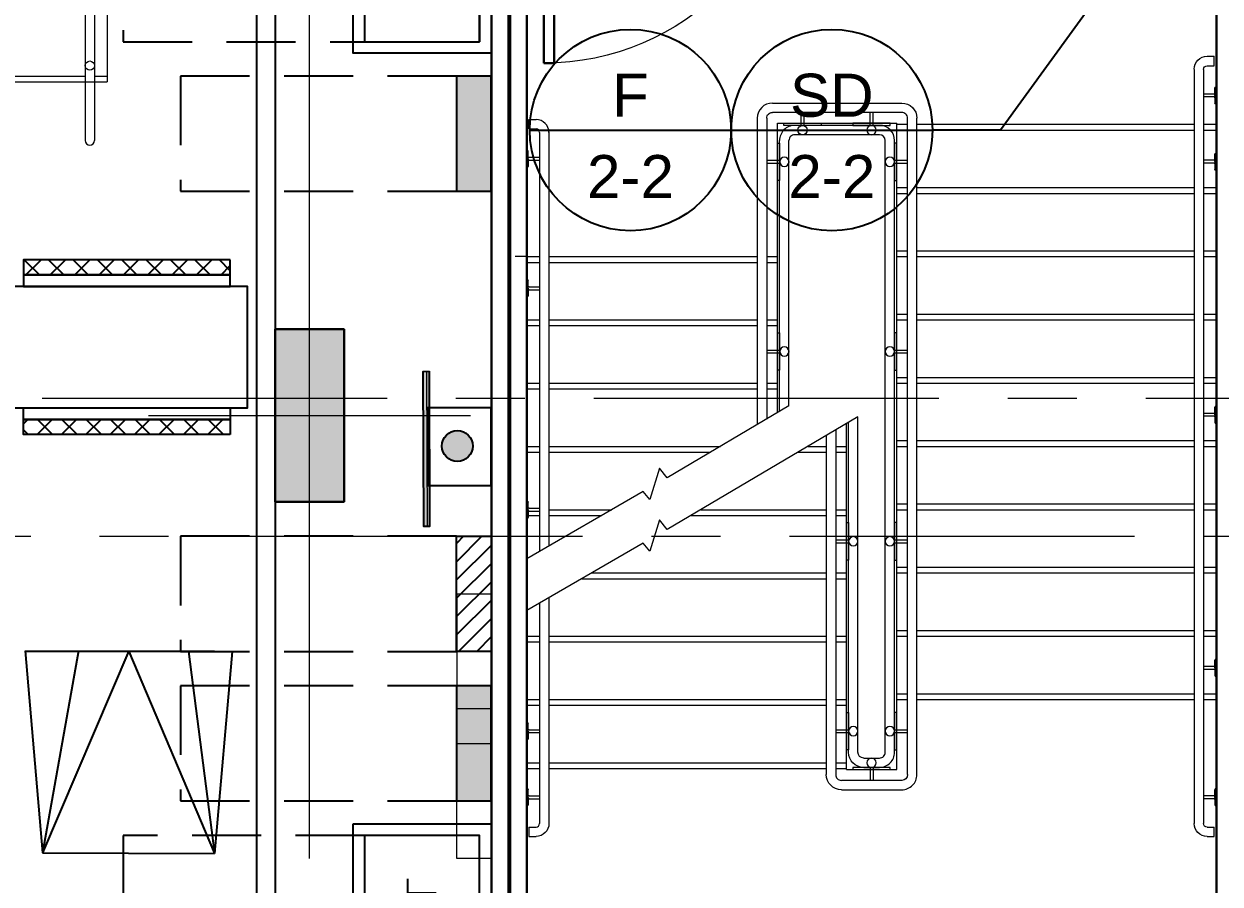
# Model space of a CAD drawing. Header units: inches. Extents: x -26500 to -19489, y -3216 to 2257.
# Drawn here: x -23441.7 to -23233.6, y 842.7 to 992.2 of the extents above; entities that cross this region are included whole.
import ezdxf
from ezdxf import colors
from ezdxf.entities.mleader import LeaderData, LeaderLine
from ezdxf.enums import TextEntityAlignment as Align
from ezdxf.math import Vec2, Vec3

# ---------------------------------------------------------------- set-up
doc = ezdxf.new("R2010")
doc.units = ezdxf.units.IN
doc.header["$LTSCALE"] = 48
doc.header["$MEASUREMENT"] = 0
for name, pattern in [('A113$0$CENTER', [2, 1.25, -0.25, 0.25, -0.25]), ('M2113$0$DASHED2', [0.375, 0.25, -0.125]), ('NB - PH Mezzanine_plan$0$HIDDEN2', [0.1875, 0.125, -0.0625])]:
    doc.linetypes.add(name, pattern=pattern)
for name, color, linetype in [('A113$0$A-ANNO-PATT-1-12', 8, 'Continuous'), ('A113$0$A-ANNO-PATT-13-14', 8, 'Continuous'), ('A113$0$A-COLS-COLS13-14', 8, 'Continuous'), ('A113$0$A-DOOR', 8, 'Continuous'), ('A113$0$A-DOOR-FRAM', 8, 'Continuous'), ('A113$0$A-FLOR-HRAL', 8, 'Continuous'), ('A113$0$A-FLOR-SLAB', 8, 'Continuous'), ('A113$0$A-FLOR-STRS', 8, 'Continuous'), ('A113$0$A-GRID-COLS', 8, 'Continuous'), ('A113$0$A-GRID-GRDP0-15', 8, 'Continuous'), ('A113$0$A-WALL-FIRE', 8, 'Continuous'), ('A113$0$A-WALL-FULL-INTR', 8, 'Continuous'), ('A113$0$E-PANEL', 8, 'Continuous'), ('A113$0$Level 20', 8, 'Continuous'), ('M2113$0$E-POWR-CLRN', 1, 'M2113$0$DASHED2'), ('M2113$0$E-Powr-Devc', 233, 'Continuous'), ('M2113$0$E-POWR-Panl', 233, 'Continuous'), ('M2113$0$E-POWR-XFMR', 234, 'Continuous'), ('M2113$0$E-Powr-Xfmr-Pad', 8, 'Continuous'), ('M2113$0$M-HVAC-Eqpm-FAN', 8, 'Continuous'), ('M2113$0$M-HVAC-flex-conn', 8, 'Continuous'), ('M2113$0$M-HVAC-pad', 8, 'Continuous'), ('M2113$0$M-HVAC-STPR', 8, 'Continuous'), ('M2113$0$M-HVAC-Vent', 8, 'Continuous'), ('M2113$0$M-HVAC-vfc', 8, 'Continuous'), ('NB - PH Mezzanine_plan$0$STCCOLS1', 1, 'NB - PH Mezzanine_plan$0$HIDDEN2'), ('P-Anno', 6, 'Continuous'), ('P-Anno @ 96', 6, 'Continuous'), ('P-Text', 6, 'Continuous'), ('XREF', 7, 'Continuous')]:
    doc.layers.add(name, color=color, linetype=linetype)
doc.styles.add('MAMEP ANNO', font='arial.ttf', dxfattribs={"height": 0.078125})
doc.styles.get("Standard").update_dxf_attribs({"font": 'simplex.shx'})
doc.dimstyles.new('STANDARD$7', dxfattribs={"dimtxt": 0.18, "dimasz": 0.125, "dimexe": 0.18, "dimexo": 0.06, "dimgap": 0.09, "dimtad": 0, "dimtih": 1, "dimtoh": 1, "dimdec": 4, "dimzin": 0, "dimdsep": 46, "dimtxsty": 'Standard', "dimcen": 0.09, "dimadec": 0, "dimazin": 0, "dimtfac": 1, "dimtdec": 4, "dimtofl": 0, "dimtmove": 0, "dimatfit": 3, "dimfxl": 1, "dimtolj": 1, "dimtzin": 0, "dimarcsym": 0})
pattern_1 = [(135, (2514.1373, 4685.427), (2.1213203, 2.1213203), []), (45, (2514.1373, 4685.427), (2.1213203, -2.1213203), [])]

# ---------------------------------------------------------------- blocks, each defined once
blk = doc.blocks.new('*U764')
at = {"layer": 'A113$0$A-FLOR-HRAL', "linetype": 'Continuous', "lineweight": 0}
for p, q in [((-1.1, 1.5), (-1.04, 1.5)), ((-1.1, -1.5), (-1.1, 1.5)), ((-0.86, 0.01), (-0.86, 1.32)), ((-0.86, 0.01), (-0.86, -1.32)), ((-0.73, 0.26), (1.11, 0.26)), ((-1.1, -1.5), (-1.04, -1.5)), ((-0.73, -0.24), (1.11, -0.24))]:
    blk.add_line(p, q, dxfattribs=at)
for centre, radius, start, end in [((-1.04, 1.32), 0.188, 0, 90), ((-1.04, -1.32), 0.188, 270, 0), ((-0.73, -0.37), 0.125, 90, 180)]:
    blk.add_arc(centre, radius, start, end, dxfattribs=at)
at = {"layer": 'A113$0$A-FLOR-HRAL', "linetype": 'Continuous', "lineweight": 0, "extrusion": (0, 0, -1)}
blk.add_arc((0.73, 0.38), 0.125, 270, 0, dxfattribs=at)
blk = doc.blocks.new('*U765')
at = {"layer": 'A113$0$A-FLOR-HRAL', "linetype": 'Continuous', "lineweight": 0}
for p, q in [((-1.1, 1.5), (-1.04, 1.5)), ((-1.1, 1.5), (-1.1, -1.5)), ((-0.86, -0.01), (-0.86, 1.32)), ((-0.73, 0.24), (1.11, 0.24)), ((-1.1, -1.5), (-1.04, -1.5)), ((-0.86, -0.01), (-0.86, -1.32)), ((-0.73, -0.26), (1.11, -0.26))]:
    blk.add_line(p, q, dxfattribs=at)
at = {"layer": 'A113$0$A-FLOR-HRAL', "linetype": 'Continuous', "lineweight": 0, "extrusion": (0, 0, -1)}
for centre, radius, start, end in [((1.04, 1.32), 0.188, 90, 180), ((0.73, 0.37), 0.125, 270, 0), ((1.04, -1.32), 0.188, 180, 270)]:
    blk.add_arc(centre, radius, start, end, dxfattribs=at)
at = {"layer": 'A113$0$A-FLOR-HRAL', "linetype": 'Continuous', "lineweight": 0}
blk.add_arc((-0.73, -0.38), 0.125, 90, 180, dxfattribs=at)
blk = doc.blocks.new('*U766')
at = {"layer": 'A113$0$A-FLOR-HRAL', "linetype": 'Continuous', "lineweight": 0}
for p, q in [((0.73, 0.24), (-1.11, 0.24)), ((0.86, -0.01), (0.86, 1.32)), ((1.1, 1.5), (1.04, 1.5)), ((1.1, 1.5), (1.1, -1.5)), ((0.73, -0.26), (-1.11, -0.26)), ((0.86, -0.01), (0.86, -1.32)), ((1.1, -1.5), (1.04, -1.5))]:
    blk.add_line(p, q, dxfattribs=at)
for centre, radius, start, end in [((0.73, 0.37), 0.125, 270, 0), ((1.04, 1.32), 0.188, 90, 180), ((1.04, -1.32), 0.188, 180, 270)]:
    blk.add_arc(centre, radius, start, end, dxfattribs=at)
at = {"layer": 'A113$0$A-FLOR-HRAL', "linetype": 'Continuous', "lineweight": 0, "extrusion": (0, 0, -1)}
blk.add_arc((-0.73, -0.38), 0.125, 90, 180, dxfattribs=at)
blk = doc.blocks.new('*U767')
at = {"layer": 'A113$0$A-FLOR-HRAL', "linetype": 'Continuous', "lineweight": 0}
for p, q in [((0.73, 0.26), (-1.11, 0.26)), ((0.86, 0.01), (0.86, 1.32)), ((0.86, 0.01), (0.86, -1.32)), ((1.1, 1.5), (1.04, 1.5)), ((1.1, -1.5), (1.1, 1.5)), ((0.73, -0.24), (-1.11, -0.24)), ((1.1, -1.5), (1.04, -1.5))]:
    blk.add_line(p, q, dxfattribs=at)
blk.add_arc((0.73, 0.38), 0.125, 270, 0, dxfattribs=at)
at = {"layer": 'A113$0$A-FLOR-HRAL', "linetype": 'Continuous', "lineweight": 0, "extrusion": (0, 0, -1)}
for centre, radius, start, end in [((-1.04, 1.32), 0.188, 0, 90), ((-0.73, -0.37), 0.125, 90, 180), ((-1.04, -1.32), 0.188, 270, 0)]:
    blk.add_arc(centre, radius, start, end, dxfattribs=at)
blk = doc.blocks.new('*U773')
at = {"layer": 'A113$0$A-DOOR', "linetype": 'Continuous', "lineweight": 0, "extrusion": (0, 0, -1)}
blk.add_arc((22, 18.56), 44, 180, 270, dxfattribs=at)
at = {"layer": 'A113$0$A-DOOR', "linetype": 'Continuous', "lineweight": 30}
blk.add_3dface([(-22, -25.44), (-20.25, -25.44), (-20.25, 18.56), (-22, 18.56)], dxfattribs=at)
at = {"layer": 'A113$0$A-DOOR-FRAM', "linetype": 'Continuous', "lineweight": 30}
for p, q in [((-21.25, 25.44), (-23.5, 25.44)), ((-23.5, 25.44), (-23.5, 25.06)), ((-21.25, 20.98), (-21.25, 25.44)), ((21.25, 25.44), (23.5, 25.44)), ((21.25, 20.98), (21.25, 25.44)), ((23.5, 25.44), (23.5, 25.06)), ((-22, 18.56), (-22, 20.98)), ((-22, 20.98), (-21.25, 20.98)), ((22, 20.98), (21.25, 20.98)), ((22, 18.56), (22, 20.98)), ((-23.5, 18.56), (-23.5, 18.94)), ((23.5, 18.56), (23.5, 18.94)), ((-23.5, 18.56), (-22, 18.56)), ((23.5, 18.56), (22, 18.56))]:
    blk.add_line(p, q, dxfattribs=at)
at = {"layer": 'A113$0$A-DOOR-FRAM', "linetype": 'Continuous', "lineweight": 13}
for p, q in [((-23.35, 25.06), (-23.5, 25.06)), ((-21.4, 25.29), (-23.35, 25.29)), ((-23.35, 25.29), (-23.35, 25.06)), ((-21.4, 21.13), (-21.4, 25.29)), ((21.4, 21.13), (21.4, 25.29)), ((21.4, 25.29), (23.35, 25.29)), ((23.35, 25.29), (23.35, 25.06)), ((23.35, 25.06), (23.5, 25.06)), ((-22.15, 18.71), (-22.15, 21.13)), ((-22.15, 21.13), (-21.4, 21.13)), ((22.15, 21.13), (21.4, 21.13)), ((22.15, 18.71), (22.15, 21.13)), ((-23.5, 18.94), (-23.35, 18.94)), ((-23.35, 18.71), (-23.35, 18.94)), ((23.5, 18.94), (23.35, 18.94)), ((23.35, 18.71), (23.35, 18.94)), ((-23.35, 18.71), (-22.15, 18.71)), ((23.35, 18.71), (22.15, 18.71))]:
    blk.add_line(p, q, dxfattribs=at)
blk = doc.blocks.new('A113')
at = {"layer": 'A113$0$E-PANEL', "lineweight": 13, "transparency": 33554687}
h = blk.add_hatch(color=256, dxfattribs=at)
edge = h.paths.add_edge_path()
edge.add_arc((-23366.26, 918.86), 2.69, 0, 360)
at = {"layer": 'A113$0$A-ANNO-PATT-1-12', "lineweight": 30, "transparency": 33554687}
blk.add_solid([(-23386.04, 909.16, -4909.55), (-23386.04, 939.16, -4909.55), (-23398.04, 909.16, -4909.55), (-23398.04, 939.16, -4909.55)], dxfattribs=at)
at = {"layer": 'A113$0$A-ANNO-PATT-13-14', "lineweight": 30, "transparency": 33554687}
blk.add_solid([(-23386.04, 909.16, -4909.55), (-23386.04, 939.16, -4909.55), (-23398.04, 909.16, -4909.55), (-23398.04, 939.16, -4909.55)], dxfattribs=at)
at = {"layer": 'A113$0$A-COLS-COLS13-14', "lineweight": 0, "transparency": 33554687}
for p, q in [((-23392.04, 896.02, -4909.55), (-23392.04, 952.29, -4909.55)), ((-23420.04, 924.16, -4909.55), (-23364.04, 924.16, -4909.55))]:
    blk.add_line(p, q, dxfattribs=at)
at = {"layer": 'A113$0$A-COLS-COLS13-14', "lineweight": 30, "transparency": 33554687}
blk.add_3dface([(-23398.04, 939.16, -4909.55), (-23386.04, 939.16, -4909.55), (-23386.04, 909.16, -4909.55), (-23398.04, 909.16, -4909.55)], dxfattribs=at)
at = {"layer": 'A113$0$A-FLOR-HRAL', "lineweight": 13, "transparency": 33554687}
for p, q in [((-23431.08, 1012.99, 1992.75), (-23431.08, 971.99, 1992.75)), ((-23429.46, 1011.36, 1992.75), (-23429.46, 971.99, 1992.75)), ((-23235.9, 986.62, 1992.75), (-23234.65, 986.62, 1992.75)), ((-23234.65, 984.97, 1992.75), (-23234.65, 986.62, 1992.75)), ((-23238.15, 984.34, 1992.75), (-23238.15, 853.23, 1992.75)), ((-23236.52, 984.34, 1992.75), (-23236.52, 853.23, 1992.75)), ((-23235.9, 984.97, 1992.75), (-23234.65, 984.97, 1992.75)), ((-23311.52, 978.48, 1992.75), (-23289.02, 978.48, 1992.75)), ((-23289.02, 976.86, 1992.75), (-23311.52, 976.86, 1992.75)), ((-23353.9, 975.61, 1992.75), (-23352.65, 975.61, 1992.75)), ((-23353.9, 973.98, 1992.75), (-23353.9, 975.61, 1992.75)), ((-23353.9, 973.98, 1992.75), (-23352.65, 973.98, 1992.75)), ((-23314.15, 975.86, 1992.75), (-23314.15, 922.59, 1992.75)), ((-23312.52, 975.86, 1992.75), (-23312.52, 923.54, 1992.75)), ((-23292.9, 974.61, 1992.75), (-23307.65, 974.61, 1992.75)), ((-23288.02, 861.73, 1992.75), (-23288.02, 975.86, 1992.75)), ((-23286.4, 861.73, 1992.75), (-23286.4, 975.86, 1992.75)), ((-23352.02, 973.36, 1992.75), (-23352.02, 900.55, 1992.75)), ((-23350.4, 973.47, 1992.75), (-23350.4, 901.48, 1992.75)), ((-23310.27, 924.87, 1992.75), (-23310.27, 971.98, 1992.75)), ((-23308.65, 925.83, 1992.75), (-23308.65, 971.98, 1992.75)), ((-23292.9, 972.98, 1992.75), (-23307.65, 972.98, 1992.75)), ((-23291.9, 865.61, 1992.75), (-23291.9, 971.98, 1992.75)), ((-23290.27, 865.61, 1992.75), (-23290.27, 971.98, 1992.75)), ((-23296.65, 865.61, 1992.75), (-23296.65, 923.91, 1992.75)), ((-23298.27, 865.61, 1992.75), (-23298.27, 922.95, 1992.75)), ((-23302.15, 920.67, 1992.75), (-23302.15, 861.73, 1992.75)), ((-23300.52, 921.63, 1992.75), (-23300.52, 861.73, 1992.75)), ((-23352.02, 891.55, 1992.75), (-23352.02, 853.23, 1992.75)), ((-23350.4, 892.48, 1992.75), (-23350.4, 853.23, 1992.75)), ((-23295.65, 864.61, 1992.75), (-23292.9, 864.61, 1992.75)), ((-23295.65, 862.98, 1992.75), (-23292.9, 862.98, 1992.75)), ((-23289.02, 860.73, 1992.75), (-23299.52, 860.73, 1992.75)), ((-23299.52, 859.11, 1992.75), (-23289.02, 859.11, 1992.75)), ((-23353.9, 852.61, 1992.75), (-23352.65, 852.61, 1992.75)), ((-23353.9, 852.61, 1992.75), (-23353.9, 850.98, 1992.75)), ((-23235.9, 852.61, 1992.75), (-23234.65, 852.61, 1992.75)), ((-23234.65, 850.98, 1992.75), (-23234.65, 852.61, 1992.75)), ((-23353.9, 850.98, 1992.75), (-23352.65, 850.98, 1992.75)), ((-23235.9, 850.98, 1992.75), (-23234.65, 850.98, 1992.75))]:
    blk.add_line(p, q, dxfattribs=at)
at = {"layer": 'A113$0$A-FLOR-HRAL', "lineweight": 0, "transparency": 33554687}
for p, q in [((-23306.52, 974.61, 1992.75), (-23306.52, 976.86, 1992.75)), ((-23306.02, 974.61, 1992.75), (-23306.02, 976.86, 1992.75)), ((-23294.52, 974.61, 1992.75), (-23294.52, 976.86, 1992.75)), ((-23294.02, 974.61, 1992.75), (-23294.02, 976.86, 1992.75)), ((-23312.52, 968.54, 1992.75), (-23310.27, 968.54, 1992.75)), ((-23312.52, 968.04, 1992.75), (-23310.27, 968.04, 1992.75)), ((-23290.27, 968.54, 1992.75), (-23288.02, 968.54, 1992.75)), ((-23290.27, 968.04, 1992.75), (-23288.02, 968.04, 1992.75)), ((-23312.52, 935.54, 1992.75), (-23310.27, 935.54, 1992.75)), ((-23312.52, 935.04, 1992.75), (-23310.27, 935.04, 1992.75)), ((-23290.27, 935.54, 1992.75), (-23288.02, 935.54, 1992.75)), ((-23290.27, 935.04, 1992.75), (-23288.02, 935.04, 1992.75)), ((-23300.52, 902.54, 1992.75), (-23298.27, 902.54, 1992.75)), ((-23300.52, 902.04, 1992.75), (-23298.27, 902.04, 1992.75)), ((-23290.27, 902.54, 1992.75), (-23288.02, 902.54, 1992.75)), ((-23290.27, 902.04, 1992.75), (-23288.02, 902.04, 1992.75)), ((-23300.52, 869.54, 1992.75), (-23298.27, 869.54, 1992.75)), ((-23300.52, 869.04, 1992.75), (-23298.27, 869.04, 1992.75)), ((-23290.27, 869.54, 1992.75), (-23288.02, 869.54, 1992.75)), ((-23290.27, 869.04, 1992.75), (-23288.02, 869.04, 1992.75)), ((-23294.52, 862.98, 1992.75), (-23294.52, 860.73, 1992.75)), ((-23294.02, 862.98, 1992.75), (-23294.02, 860.73, 1992.75))]:
    blk.add_line(p, q, dxfattribs=at)
at = {"layer": 'A113$0$A-FLOR-HRAL', "lineweight": 13, "transparency": 33554687}
blk.add_circle((-23430.27, 984.99, 1992.75), 0.813, dxfattribs=at)
at = {"layer": 'A113$0$A-FLOR-HRAL', "lineweight": 13, "transparency": 33554687, "extrusion": (0, 0, -1)}
for centre, radius, start, end in [((23235.9, 984.37, -1992.75), 2.25, 0.1265, 90), ((23235.9, 984.35, -1992.75), 0.625, 359.7619, 90), ((23289.02, 975.86, -1992.75), 2.63, 90, 179.983), ((23311.52, 975.86, -1992.75), 1, 359.9847, 90), ((23295.65, 865.61, -1992.75), 2.63, 270, 360), ((23295.65, 865.61, -1992.75), 1, 270, 360), ((23299.52, 861.73, -1992.75), 2.63, 270, 360), ((23289.02, 861.73, -1992.75), 1, 180, 270), ((23352.65, 853.23, -1992.75), 2.25, 180, 270), ((23235.9, 853.23, -1992.75), 2.25, 270, 360), ((23235.9, 853.23, -1992.75), 0.625, 270, 360)]:
    blk.add_arc(centre, radius, start, end, dxfattribs=at)
at = {"layer": 'A113$0$A-FLOR-HRAL', "lineweight": 13, "transparency": 33554687}
for centre, radius, start, end in [((-23311.52, 975.86, 1992.75), 2.63, 90, 180), ((-23289.02, 975.86, 1992.75), 1, 359.9765, 90), ((-23352.65, 973.36, 1992.75), 2.25, 0, 90), ((-23352.65, 973.36, 1992.75), 0.625, 0, 90), ((-23307.65, 971.98, 1992.75), 2.63, 90, 180.1233), ((-23292.9, 971.98, 1992.75), 2.63, 0, 90), ((-23430.27, 971.99, 1992.75), 0.813, 180, 0), ((-23307.65, 971.98, 1992.75), 1, 90, 180.1998), ((-23292.9, 971.98, 1992.75), 1, 0, 90), ((-23292.9, 865.61, 1992.75), 1, 270, 0.0348), ((-23292.9, 865.61, 1992.75), 2.62, 270, 0.0215), ((-23299.52, 861.73, 1992.75), 1, 179.9832, 270), ((-23289.02, 861.73, 1992.75), 2.63, 270, 0.0009), ((-23352.65, 853.23, 1992.75), 0.625, 270, 0)]:
    blk.add_arc(centre, radius, start, end, dxfattribs=at)
at = {"layer": 'A113$0$A-FLOR-SLAB', "lineweight": 0, "transparency": 33554687}
for p, q in [((-23354.27, 951.79, 1992.75), (-23356.27, 951.79, 1992.75)), ((-23398.04, 939.16, 1992.75), (-23398.04, 940.72, 1992.75))]:
    blk.add_line(p, q, dxfattribs=at)
at = {"layer": 'A113$0$A-FLOR-STRS', "lineweight": 13, "transparency": 33554687}
for p, q in [((-23427.27, 1009.17, 1992.75), (-23427.27, 982.17, 1992.75)), ((-23501.46, 983.17, 1992.75), (-23431.08, 983.17, 1992.75)), ((-23501.46, 982.17, 1992.75), (-23427.27, 982.17, 1992.75)), ((-23429.46, 983.17, 1992.75), (-23427.27, 983.17, 1992.75)), ((-23429.46, 982.17, 1992.75), (-23427.27, 982.17, 1992.75)), ((-23289.9, 973.79, 1992.75), (-23288.02, 973.79, 1992.75)), ((-23286.4, 973.79, 1992.75), (-23238.15, 973.79, 1992.75)), ((-23236.52, 973.79, 1992.75), (-23234.27, 973.79, 1992.75)), ((-23236.52, 973.79, 1992.75), (-23234.27, 973.79, 1992.75)), ((-23289.9, 962.79, 1992.75), (-23288.02, 962.79, 1992.75)), ((-23286.4, 962.79, 1992.75), (-23238.15, 962.79, 1992.75)), ((-23236.52, 962.79, 1992.75), (-23234.27, 962.79, 1992.75)), ((-23354.27, 951.79, 1992.75), (-23352.02, 951.79, 1992.75)), ((-23350.4, 951.79, 1992.75), (-23314.15, 951.79, 1992.75)), ((-23312.52, 951.79, 1992.75), (-23310.65, 951.79, 1992.75)), ((-23289.9, 951.79, 1992.75), (-23288.02, 951.79, 1992.75)), ((-23286.4, 951.79, 1992.75), (-23238.15, 951.79, 1992.75)), ((-23236.52, 951.79, 1992.75), (-23234.27, 951.79, 1992.75)), ((-23354.27, 940.79, 1992.75), (-23352.02, 940.79, 1992.75)), ((-23350.4, 940.79, 1992.75), (-23314.15, 940.79, 1992.75)), ((-23312.52, 940.79, 1992.75), (-23310.65, 940.79, 1992.75)), ((-23289.9, 940.79, 1992.75), (-23288.02, 940.79, 1992.75)), ((-23286.4, 940.79, 1992.75), (-23238.15, 940.79, 1992.75)), ((-23236.52, 940.79, 1992.75), (-23234.27, 940.79, 1992.75)), ((-23354.27, 929.79, 1992.75), (-23352.02, 929.79, 1992.75)), ((-23350.4, 929.79, 1992.75), (-23314.15, 929.79, 1992.75)), ((-23312.52, 929.79, 1992.75), (-23310.65, 929.79, 1992.75)), ((-23289.9, 929.79, 1992.75), (-23288.02, 929.79, 1992.75)), ((-23286.4, 929.79, 1992.75), (-23238.15, 929.79, 1992.75)), ((-23236.52, 929.79, 1992.75), (-23234.27, 929.79, 1992.75)), ((-23354.27, 918.79, 1992.75), (-23352.02, 918.79, 1992.75)), ((-23350.4, 918.79, 1992.75), (-23320.57, 918.79, 1992.75)), ((-23305.32, 918.79, 1992.75), (-23302.15, 918.79, 1992.75)), ((-23300.52, 918.79, 1992.75), (-23298.65, 918.79, 1992.75)), ((-23289.9, 918.79, 1992.75), (-23288.02, 918.79, 1992.75)), ((-23286.4, 918.79, 1992.75), (-23238.15, 918.79, 1992.75)), ((-23236.52, 918.79, 1992.75), (-23234.4, 918.79, 1992.75)), ((-23350.4, 907.79, 1992.75), (-23339.47, 907.79, 1992.75)), ((-23323.96, 907.79, 1992.75), (-23302.15, 907.79, 1992.75)), ((-23300.52, 907.79, 1992.75), (-23298.65, 907.79, 1992.75)), ((-23289.9, 907.79, 1992.75), (-23288.02, 907.79, 1992.75)), ((-23286.4, 907.79, 1992.75), (-23238.15, 907.79, 1992.75)), ((-23236.52, 907.79, 1992.75), (-23234.27, 907.79, 1992.75)), ((-23342.93, 896.79, 1992.75), (-23302.15, 896.79, 1992.75)), ((-23300.52, 896.79, 1992.75), (-23298.65, 896.79, 1992.75)), ((-23289.9, 896.79, 1992.75), (-23288.02, 896.79, 1992.75)), ((-23286.4, 896.79, 1992.75), (-23238.15, 896.79, 1992.75)), ((-23236.52, 896.79, 1992.75), (-23234.27, 896.79, 1992.75)), ((-23354.27, 885.79, 1992.75), (-23352.02, 885.79, 1992.75)), ((-23354.27, 885.79, 1992.75), (-23352.02, 885.79, 1992.75)), ((-23350.4, 885.79, 1992.75), (-23302.15, 885.79, 1992.75)), ((-23300.52, 885.79, 1992.75), (-23298.65, 885.79, 1992.75)), ((-23289.9, 885.79, 1992.75), (-23288.02, 885.79, 1992.75)), ((-23286.4, 885.79, 1992.75), (-23238.15, 885.79, 1992.75)), ((-23354.27, 874.79, 1992.75), (-23352.02, 874.79, 1992.75)), ((-23350.4, 874.79, 1992.75), (-23302.15, 874.79, 1992.75)), ((-23300.52, 874.79, 1992.75), (-23298.65, 874.79, 1992.75)), ((-23289.9, 874.79, 1992.75), (-23288.02, 874.79, 1992.75)), ((-23286.4, 874.79, 1992.75), (-23238.15, 874.79, 1992.75)), ((-23354.27, 863.79, 1992.75), (-23352.02, 863.79, 1992.75)), ((-23350.4, 863.79, 1992.75), (-23302.15, 863.79, 1992.75)), ((-23300.52, 863.79, 1992.75), (-23298.65, 863.79, 1992.75))]:
    blk.add_line(p, q, dxfattribs=at)
at = {"layer": 'A113$0$A-FLOR-STRS', "lineweight": 0, "transparency": 33554687}
for p, q in [((-23310.65, 974.98, 1992.75), (-23289.9, 974.98, 1992.75)), ((-23310.65, 924.65, 1992.75), (-23310.65, 974.98, 1992.75)), ((-23289.9, 862.61, 1992.75), (-23289.9, 974.98, 1992.75)), ((-23289.9, 974.79, 1992.75), (-23288.02, 974.79, 1992.75)), ((-23286.4, 974.79, 1992.75), (-23238.15, 974.79, 1992.75)), ((-23236.52, 974.79, 1992.75), (-23234.27, 974.79, 1992.75)), ((-23289.9, 963.79, 1992.75), (-23288.02, 963.79, 1992.75)), ((-23286.4, 963.79, 1992.75), (-23238.15, 963.79, 1992.75)), ((-23236.52, 963.79, 1992.75), (-23234.27, 963.79, 1992.75)), ((-23289.9, 952.79, 1992.75), (-23288.02, 952.79, 1992.75)), ((-23286.4, 952.79, 1992.75), (-23238.15, 952.79, 1992.75)), ((-23236.52, 952.79, 1992.75), (-23234.27, 952.79, 1992.75)), ((-23354.27, 950.79, 1992.75), (-23352.02, 950.79, 1992.75)), ((-23350.4, 950.79, 1992.75), (-23314.15, 950.79, 1992.75)), ((-23312.52, 950.79, 1992.75), (-23310.65, 950.79, 1992.75)), ((-23289.9, 941.79, 1992.75), (-23288.02, 941.79, 1992.75)), ((-23286.4, 941.79, 1992.75), (-23238.15, 941.79, 1992.75)), ((-23236.52, 941.79, 1992.75), (-23234.27, 941.79, 1992.75)), ((-23354.27, 939.79, 1992.75), (-23352.02, 939.79, 1992.75)), ((-23350.4, 939.79, 1992.75), (-23314.15, 939.79, 1992.75)), ((-23312.52, 939.79, 1992.75), (-23310.65, 939.79, 1992.75)), ((-23289.9, 930.79, 1992.75), (-23288.02, 930.79, 1992.75)), ((-23286.4, 930.79, 1992.75), (-23238.15, 930.79, 1992.75)), ((-23236.52, 930.79, 1992.75), (-23234.27, 930.79, 1992.75)), ((-23354.27, 928.79, 1992.75), (-23352.02, 928.79, 1992.75)), ((-23350.4, 928.79, 1992.75), (-23314.15, 928.79, 1992.75)), ((-23312.52, 928.79, 1992.75), (-23310.65, 928.79, 1992.75)), ((-23298.65, 862.61, 1992.75), (-23298.65, 922.73, 1992.75)), ((-23289.9, 919.79, 1992.75), (-23288.02, 919.79, 1992.75)), ((-23286.4, 919.79, 1992.75), (-23238.15, 919.79, 1992.75)), ((-23236.52, 919.79, 1992.75), (-23234.27, 919.79, 1992.75)), ((-23354.27, 917.79, 1992.75), (-23352.02, 917.79, 1992.75)), ((-23350.4, 917.79, 1992.75), (-23322.27, 917.79, 1992.75)), ((-23307.02, 917.79, 1992.75), (-23302.15, 917.79, 1992.75)), ((-23300.52, 917.79, 1992.75), (-23298.65, 917.79, 1992.75)), ((-23289.9, 908.79, 1992.75), (-23288.02, 908.79, 1992.75)), ((-23286.4, 908.79, 1992.75), (-23238.15, 908.79, 1992.75)), ((-23236.52, 908.79, 1992.75), (-23234.27, 908.79, 1992.75)), ((-23353.99, 906.79, 1992.75), (-23352.02, 906.79, 1992.75)), ((-23350.4, 906.79, 1992.75), (-23341.2, 906.79, 1992.75)), ((-23325.66, 906.79, 1992.75), (-23302.15, 906.79, 1992.75)), ((-23300.52, 906.79, 1992.75), (-23298.65, 906.79, 1992.75)), ((-23289.9, 897.79, 1992.75), (-23288.02, 897.79, 1992.75)), ((-23286.4, 897.79, 1992.75), (-23238.15, 897.79, 1992.75)), ((-23236.52, 897.79, 1992.75), (-23234.27, 897.79, 1992.75)), ((-23344.66, 895.79, 1992.75), (-23302.15, 895.79, 1992.75)), ((-23300.52, 895.79, 1992.75), (-23298.65, 895.79, 1992.75)), ((-23289.9, 886.79, 1992.75), (-23288.02, 886.79, 1992.75)), ((-23286.4, 886.79, 1992.75), (-23238.15, 886.79, 1992.75)), ((-23354.27, 884.79, 1992.75), (-23352.02, 884.79, 1992.75)), ((-23350.4, 884.79, 1992.75), (-23302.15, 884.79, 1992.75)), ((-23300.52, 884.79, 1992.75), (-23298.65, 884.79, 1992.75)), ((-23289.9, 875.79, 1992.75), (-23288.02, 875.79, 1992.75)), ((-23286.4, 875.79, 1992.75), (-23238.15, 875.79, 1992.75)), ((-23354.27, 873.79, 1992.75), (-23352.02, 873.79, 1992.75)), ((-23350.4, 873.79, 1992.75), (-23302.15, 873.79, 1992.75)), ((-23300.52, 873.79, 1992.75), (-23298.65, 873.79, 1992.75)), ((-23354.27, 862.79, 1992.75), (-23352.02, 862.79, 1992.75)), ((-23350.4, 862.79, 1992.75), (-23302.15, 862.79, 1992.75)), ((-23300.52, 862.79, 1992.75), (-23298.65, 862.79, 1992.75)), ((-23298.65, 862.61, 1992.75), (-23289.9, 862.61, 1992.75))]:
    blk.add_line(p, q, dxfattribs=at)
at = {"layer": 'A113$0$A-FLOR-STRS', "lineweight": 0, "transparency": 33554687, "elevation": 1992.75, "flags": 128}
for points in [[(-23308.65, 925.83), (-23329.81, 913.35), (-23331.14, 915.03), (-23332.87, 909.58), (-23334, 910.95), (-23354.27, 899.25)], [(-23296.65, 923.91), (-23329.81, 904.35), (-23331.14, 906.03), (-23332.87, 900.58), (-23334, 901.95), (-23354.27, 890.25)]]:
    blk.add_lwpolyline(points, dxfattribs=at)
at = {"layer": 'A113$0$A-FLOR-STRS', "lineweight": 0, "transparency": 33554687, "extrusion": (0, 0, -1)}
for centre in [(23309.45, 968.29, -1992.75), (23309.45, 935.29, -1992.75), (23297.45, 902.29, -1992.75), (23297.45, 869.29, -1992.75)]:
    blk.add_circle(centre, 0.813, dxfattribs=at)
at = {"layer": 'A113$0$A-GRID-COLS', "lineweight": 0, "transparency": 33554687}
blk.add_line((-23414.46, 924.16, -4909.55), (-23369.61, 924.16, -4909.55), dxfattribs=at)
at = {"layer": 'A113$0$A-GRID-GRDP0-15', "linetype": 'A113$0$CENTER', "lineweight": 0, "transparency": 33554687}
for p, q in [((-23392.03, 367.16), (-23392.03, 2029.56)), ((-24110.57, 927.16), (-20437.54, 927.16)), ((-23884.56, 903.16), (-20364.93, 903.16))]:
    blk.add_line(p, q, dxfattribs=at)
at = {"layer": 'A113$0$A-WALL-FIRE', "lineweight": 53, "transparency": 33554687}
blk.add_line((-23357.34, 1032.85, 1992.75), (-23357.34, 805.94, 1992.75), dxfattribs=at)
at = {"layer": 'A113$0$A-WALL-FULL-INTR', "lineweight": 30, "transparency": 33554687}
for p, q in [((-23360.4, 1052.39, 1992.75), (-23360.4, 787.09, 1992.75)), ((-23354.27, 1029.79, 1992.75), (-23354.27, 807.79, 1992.75)), ((-23234.27, 1029.79, 1992.75), (-23234.27, 807.79, 1992.75))]:
    blk.add_line(p, q, dxfattribs=at)
at = {"layer": 'A113$0$E-PANEL', "lineweight": 13, "transparency": 33554687}
blk.add_line((-23371.68, 931.84, 1992.75), (-23371.61, 904.84, 1992.75), dxfattribs=at)
for points in [[(-23382.4, 1009.15, 1992.75), (-23362.4, 1009.15, 1992.75), (-23362.4, 989.15, 1992.75), (-23382.4, 989.15, 1992.75)], [(-23360.4, 963.15, 1992.75), (-23366.4, 963.15, 1992.75), (-23366.4, 983.15, 1992.75), (-23360.4, 983.15, 1992.75)], [(-23371.44, 925.53, 1992.75), (-23371.44, 925.53, 1992.75), (-23371.44, 925.53, 1992.75)], [(-23371.44, 925.53, 1992.75), (-23360.55, 925.53, 1992.75), (-23360.55, 912, 1992.75), (-23371.44, 912, 1992.75)], [(-23366.39, 893.16, 1992.75), (-23360.39, 893.16, 1992.75), (-23360.39, 873.16, 1992.75), (-23366.39, 873.16, 1992.75)], [(-23366.4, 867.16, 1992.75), (-23360.4, 867.16, 1992.75), (-23360.4, 847.16, 1992.75), (-23366.4, 847.16, 1992.75)]]:
    blk.add_3dface(points, dxfattribs=at)
at = {"layer": 'A113$0$Level 20', "lineweight": 0, "transparency": 33554687}
for p, q in [((-23236.52, 886.79, 1992.75), (-23234.27, 886.79, 1992.75)), ((-23236.52, 875.79, 1992.75), (-23234.27, 875.79, 1992.75))]:
    blk.add_line(p, q, dxfattribs=at)
at = {"layer": 'A113$0$Level 20', "lineweight": 13, "transparency": 33554687}
for p, q in [((-23236.52, 885.79, 1992.75), (-23234.27, 885.79, 1992.75)), ((-23236.52, 874.79, 1992.75), (-23234.27, 874.79, 1992.75))]:
    blk.add_line(p, q, dxfattribs=at)
at = {"layer": 'A113$0$Level 20', "lineweight": 0, "transparency": 33554687}
blk.add_circle((-23306.27, 973.79, 1992.75), 0.813, dxfattribs=at)
at = {"layer": 'A113$0$Level 20', "lineweight": 0, "transparency": 33554687, "extrusion": (0, 0, -1)}
for centre in [(23294.27, 973.79, -1992.75), (23291.09, 968.29, -1992.75), (23291.09, 935.29, -1992.75), (23291.09, 902.29, -1992.75), (23291.09, 869.29, -1992.75), (23294.27, 863.79, -1992.75)]:
    blk.add_circle(centre, 0.813, dxfattribs=at)
at = {"layer": 'A113$0$Level 20', "lineweight": 0, "transparency": 33554687}
for points in [[(-23309.52, 974.98, 1992.75), (-23303.02, 974.98, 1992.75), (-23303.02, 974.61, 1992.75), (-23309.52, 974.61, 1992.75)], [(-23291.02, 974.98, 1992.75), (-23297.52, 974.98, 1992.75), (-23297.52, 974.61, 1992.75), (-23291.02, 974.61, 1992.75)], [(-23310.65, 965.04, 1992.75), (-23310.65, 971.54, 1992.75), (-23310.27, 971.54, 1992.75), (-23310.27, 965.04, 1992.75)], [(-23289.9, 965.04, 1992.75), (-23289.9, 971.54, 1992.75), (-23290.27, 971.54, 1992.75), (-23290.27, 965.04, 1992.75)], [(-23310.65, 932.04, 1992.75), (-23310.65, 938.54, 1992.75), (-23310.27, 938.54, 1992.75), (-23310.27, 932.04, 1992.75)], [(-23289.9, 932.04, 1992.75), (-23289.9, 938.54, 1992.75), (-23290.27, 938.54, 1992.75), (-23290.27, 932.04, 1992.75)], [(-23298.65, 899.04, 1992.75), (-23298.65, 905.54, 1992.75), (-23298.27, 905.54, 1992.75), (-23298.27, 899.04, 1992.75)], [(-23289.9, 899.04, 1992.75), (-23289.9, 905.54, 1992.75), (-23290.27, 905.54, 1992.75), (-23290.27, 899.04, 1992.75)], [(-23298.65, 866.04, 1992.75), (-23298.65, 872.54, 1992.75), (-23298.27, 872.54, 1992.75), (-23298.27, 866.04, 1992.75)], [(-23289.9, 866.04, 1992.75), (-23289.9, 872.54, 1992.75), (-23290.27, 872.54, 1992.75), (-23290.27, 866.04, 1992.75)], [(-23297.52, 862.61, 1992.75), (-23291.02, 862.61, 1992.75), (-23291.02, 862.98, 1992.75), (-23297.52, 862.98, 1992.75)]]:
    blk.add_3dface(points, dxfattribs=at)
at = {"layer": 'A113$0$A-DOOR-FRAM', "lineweight": 13, "transparency": 33554687}
blk.add_blockref('*U773', (-23329.27, 1010.86, 1992.75), dxfattribs=at)
at = {"layer": 'A113$0$A-FLOR-HRAL', "lineweight": 0, "transparency": 33554687}
for name, p in [('*U767', (-23235.41, 979.78, 1992.75)), ('*U764', (-23353.14, 968.79, 1992.75)), ('*U767', (-23235.41, 968.29, 1992.75)), ('*U765', (-23353.14, 946.29, 1992.75)), ('*U766', (-23235.41, 924.29, 1992.75)), ('*U765', (-23353.14, 907.79, 1992.75)), ('*U766', (-23235.41, 880.29, 1992.75)), ('*U765', (-23353.14, 869.29, 1992.75)), ('*U765', (-23353.14, 857.79, 1992.75)), ('*U766', (-23235.41, 857.79, 1992.75))]:
    blk.add_blockref(name, p, dxfattribs=at)
blk = doc.blocks.new('NB - PH Mezzanine_plan')
at = {"layer": 'NB - PH Mezzanine_plan$0$STCCOLS1', "transparency": 33554687}
blk.add_lwpolyline([(-23398.04, 909.16), (-23386.04, 909.16), (-23386.04, 939.16), (-23398.04, 939.16)], close=True, dxfattribs=at)
blk = doc.blocks.new('Symbol-RiserTag-Anno')
at = {"color": 0, "linetype": 'ByBlock'}
blk.add_line((-0.1824, 0), (0.1824, 0), dxfattribs=at)
blk.add_circle((0, 0), 0.1824, dxfattribs=at)
at = {"color": 0, "linetype": 'ByBlock', "style": 'MAMEP ANNO'}
for tag, p in [('SYSTEM', (0, 0.0631)), ('NUMBER', (0, -0.0837))]:
    blk.add_attdef(tag, text='', height=0.0781, dxfattribs=at).set_placement(p, align=Align.MIDDLE)
blk = doc.blocks.new('Key Note')
at = {"color": 0, "linetype": 'Continuous', "transparency": 16777216}
blk.add_lwpolyline([(-0.09375, -0.09375), (0.09375, -0.09375), (0.09375, 0.09375), (-0.09375, 0.09375)], close=True, dxfattribs=at)
at = {"color": 0, "linetype": 'ByBlock', "transparency": 16777216, "style": 'MAMEP ANNO'}
blk.add_attdef('ID', text='', height=0.10156, dxfattribs=at).set_placement((0, 0), align=Align.MIDDLE_CENTER)
blk = doc.blocks.new('M2113$0$277panel')
at = {"layer": 'M2113$0$E-POWR-Panl', "linetype": 'Continuous', "lineweight": -3}
h = blk.add_hatch(dxfattribs=at)
h.set_pattern_fill('ANSI31', color=233, scale=18, angle=90, style=0)
h.set_pattern_definition([(135, (-1902.8928, -2966.1018), (-1.5909903, -1.5909903), [])])
h.paths.add_polyline_path([(6, -8), (6, 12), (0, 12), (0, -8)])
at = {"layer": 'M2113$0$E-POWR-Panl', "color": 233, "linetype": 'Continuous', "lineweight": -3}
blk.add_lwpolyline([(6, -8), (6, 12), (0, 12), (0, -8)], close=True, dxfattribs=at)
blk = doc.blocks.new('M2113$0$120panel')
at = {"layer": 'M2113$0$E-POWR-Panl', "linetype": 'Continuous', "lineweight": -3}
blk.add_hatch(color=233, dxfattribs=at).paths.add_polyline_path([(10, -4), (-10, -4), (-10, 2), (10, 2)])
at = {"layer": 'M2113$0$E-POWR-Panl', "color": 233, "linetype": 'Continuous', "lineweight": -3}
blk.add_lwpolyline([(10, -4), (-10, -4), (-10, 2), (10, 2)], close=True, dxfattribs=at)
blk = doc.blocks.new('M2113$0$15 KVA Transformer')
for p, q in [((9.56, 14.44), (14.44, 14.44)), ((12, 14.44), (12, 9.56))]:
    blk.add_line(p, q)
blk.add_lwpolyline([(2, 2), (22, 2), (22, 22), (2, 22)], close=True)
blk = doc.blocks.new('M2113$0$A$C25930C81')
at = {"layer": 'M2113$0$E-Powr-Devc'}
h = blk.add_hatch(color=256, dxfattribs=at)
h.dxf.hatch_style = 1
h.paths.add_polyline_path([(53.22, 126.69), (53.29, 99.69), (52.29, 99.68), (52.22, 126.68)])
h = blk.add_hatch(color=256, dxfattribs=at)
h.dxf.hatch_style = 1
edge = h.paths.add_edge_path()
edge.add_arc((58.14, 113.7), 2.69, -89.8613, 270.1387)
at = {"layer": 'M2113$0$E-POWR-CLRN'}
for points in [[(58, 229.99), (10, 229.99), (10, 209.99), (58, 209.99)], [(42, 203.99), (0, 203.99), (0, 183.99), (42, 183.99)], [(58, 177.99), (10, 177.99), (10, 157.99), (58, 157.99)], [(58.01, 98), (10.01, 98), (10.01, 78), (58.01, 78)], [(58, 72), (10, 72), (10, 52), (58, 52)], [(42, 46), (0, 46), (0, 26), (42, 26)], [(58.01, 20), (10.01, 20), (10.01, 0), (58.01, 0)]]:
    blk.add_lwpolyline(points, dxfattribs=at)
at = {"layer": 'M2113$0$E-Powr-Devc'}
for p, q in [((52.95, 120.37), (63.85, 120.37)), ((52.95, 106.84), (63.85, 106.84))]:
    blk.add_line(p, q, dxfattribs=at)
blk.add_lwpolyline([(53.22, 126.69), (53.29, 99.69), (52.29, 99.68), (52.22, 126.68)], close=True, dxfattribs=at)
blk.add_circle((58.14, 113.7), 2.69, dxfattribs=at)
at = {"layer": 'M2113$0$E-Powr-Xfmr-Pad'}
for points in [[(40, 205.99), (64, 205.99), (64, 181.99), (40, 181.99)], [(40, 48), (64, 48), (64, 24), (40, 24)]]:
    blk.add_lwpolyline(points, close=True, dxfattribs=at)
at = {"xscale": -1}
for p in [(64, 217.99), (64.01, 86), (64.01, 8)]:
    blk.add_blockref('M2113$0$277panel', p, dxfattribs=at)
at = {"xscale": -1, "rotation": 90}
for p in [(60, 167.99), (60, 62)]:
    blk.add_blockref('M2113$0$120panel', p, dxfattribs=at)
at = {"layer": 'M2113$0$E-POWR-XFMR', "rotation": 90.00000000022798}
for p in [(64, 181.99), (64, 24)]:
    blk.add_blockref('M2113$0$15 KVA Transformer', p, dxfattribs=at)
blk = doc.blocks.new('M2113$0$A$C14012CEB')
at = {"layer": 'M2113$0$M-HVAC-flex-conn'}
h = blk.add_hatch(dxfattribs=at)
h.set_pattern_fill('ANSI37', color=256, scale=24, angle=900, style=0)
h.set_pattern_definition(pattern_1)
h.paths.add_polyline_path([(39, 30.4), (3, 30.4), (3, 27.76), (39, 27.76)])
h = blk.add_hatch(dxfattribs=at)
h.set_pattern_fill('ANSI37', color=256, scale=24, angle=900, style=0)
h.set_pattern_definition(pattern_1)
h.paths.add_polyline_path([(39, 0), (3, 0), (3, 2.64), (39, 2.64)])
at = {"layer": 'M2113$0$M-HVAC-Eqpm-FAN', "flags": 128}
for points in [[(39, 27.76), (3, 27.76), (3, 25.76), (39, 25.76), (39, 27.76)], [(0, 4.64), (42, 4.64), (42, 25.76), (0, 25.76), (0, 4.64)], [(39, 2.64), (3, 2.64), (3, 4.64), (39, 4.64), (39, 2.64)]]:
    blk.add_lwpolyline(points, dxfattribs=at)
at = {"layer": 'M2113$0$M-HVAC-Vent'}
for points in [[(39, 30.4), (3, 30.4), (3, 27.76), (39, 27.76)], [(39, 0), (3, 0), (3, 2.64), (39, 2.64)]]:
    blk.add_lwpolyline(points, close=True, dxfattribs=at)

msp = doc.modelspace()

# ---------------------------------------------------------------- linework, layer by layer
at = {"layer": 'M2113$0$M-HVAC-pad', "transparency": 33554687}
msp.add_lwpolyline([(-23401.23, 824.24), (-23401.23, 1091.24), (-23398.02, 1091.24), (-23398.02, 824.24)], close=True, dxfattribs=at)
at = {"layer": 'M2113$0$M-HVAC-STPR', "transparency": 33554687}
for p, q in [((-23441.5, 883.26), (-23438.5, 848.16, -2.94)), ((-23408.58, 883.13, 176.45), (-23441.5, 883.13)), ((-23432.24, 883.26, 393.06), (-23438.5, 848.16, -2.94)), ((-23423.5, 883.26, -5.03), (-23438.5, 848.16, -2.94)), ((-23423.5, 883.13, -5.03), (-23408.57, 848.03, -3.55)), ((-23413.08, 883.13, 284.45), (-23408.57, 848.03, -3.55)), ((-23405.5, 883.13), (-23408.57, 848.03, -3.55)), ((-23438.5, 848.16, -2.94), (-23408.57, 848.03, -3.55))]:
    msp.add_line(p, q, dxfattribs=at)

# ---------------------------------------------------------------- block references
at = {"layer": 'M2113$0$M-HVAC-Eqpm-FAN', "transparency": 33554687}
msp.add_blockref('M2113$0$A$C14012CEB', (-23444.83, 920.85, 1.47), dxfattribs=at)
at = {"layer": 'M2113$0$M-HVAC-vfc', "transparency": 33554687}
msp.add_blockref('M2113$0$A$C25930C81', (-23424.48, 805.16), dxfattribs=at)
at = {"layer": 'P-Anno @ 96', "xscale": 96, "yscale": 96, "zscale": 96}
for p, values in [((-23336.22, 973.79), {'SYSTEM': 'F', 'NUMBER': '2-2'}), ((-23301.19, 973.79), {'SYSTEM': 'SD', 'NUMBER': '2-2'})]:
    msp.add_blockref('Symbol-RiserTag-Anno', p, dxfattribs=at).add_auto_attribs(values)
at = {"layer": 'XREF'}
for name in ['A113', 'NB - PH Mezzanine_plan']:
    msp.add_blockref(name, (0, 0), dxfattribs=at)

# ---------------------------------------------------------------- leaders
at = {"layer": 'P-Anno'}
ml = msp.add_multileader_block('Standard', dxfattribs=at)
ml.set_content('Key Note', color=256, scale=96)
ml.set_attribute('ID', '3', width=0)
ml.set_leader_properties(color=256, linetype='Continuous')
ml.build(insert=Vec2(0, 0))
ml.multileader.update_dxf_attribs({"has_dogleg": 0, "text_left_attachment_type": 2, "text_right_attachment_type": 2, "dogleg_length": 3.84, "arrow_head_size": 12, "scale": 96})
ctx = ml.context
ctx.base_point, ctx.scale, ctx.char_height, ctx.arrow_head_size, ctx.landing_gap_size, ctx.plane_origin = Vec3(-23012.67, 964.91), 96, 737.28, 12, 384, Vec3(-23036.21, 991.08)
ctx.left_attachment, ctx.right_attachment = 2, 2
notes = []
notes.append((ctx, [(0, (1, 1, 0), (-23381.67, 964.91), (1, 0), 369, [(0, [(-23037.6, 984.7), (-23020.65, 964.91)], 0, [])])]))
ctx.block.insert = Vec3(-23003.67, 964.91)
at = {"layer": 'P-Text'}
msp.add_leader([(-23243.04, 1013.44), (-23271.82, 973.79), (-23283.68, 973.79)], dimstyle='STANDARD$7', override={"dimscale": 96}, dxfattribs=at)
for ctx, leaders in notes:
    for number, flags, end, landing, length, lines in leaders:
        leader = LeaderData()
        leader.index, (leader.has_last_leader_line, leader.has_dogleg_vector, leader.attachment_direction) = number, flags
        leader.last_leader_point, leader.dogleg_vector, leader.dogleg_length = Vec3(end), Vec3(landing), length
        for number, points, colour, breaks in lines:
            line = LeaderLine()
            line.index, line.vertices, line.color, line.breaks = number, Vec3.list(points), colors.encode_raw_color(colour), breaks
            leader.lines.append(line)
        ctx.leaders.append(leader)

doc.saveas('drawing.dxf')
